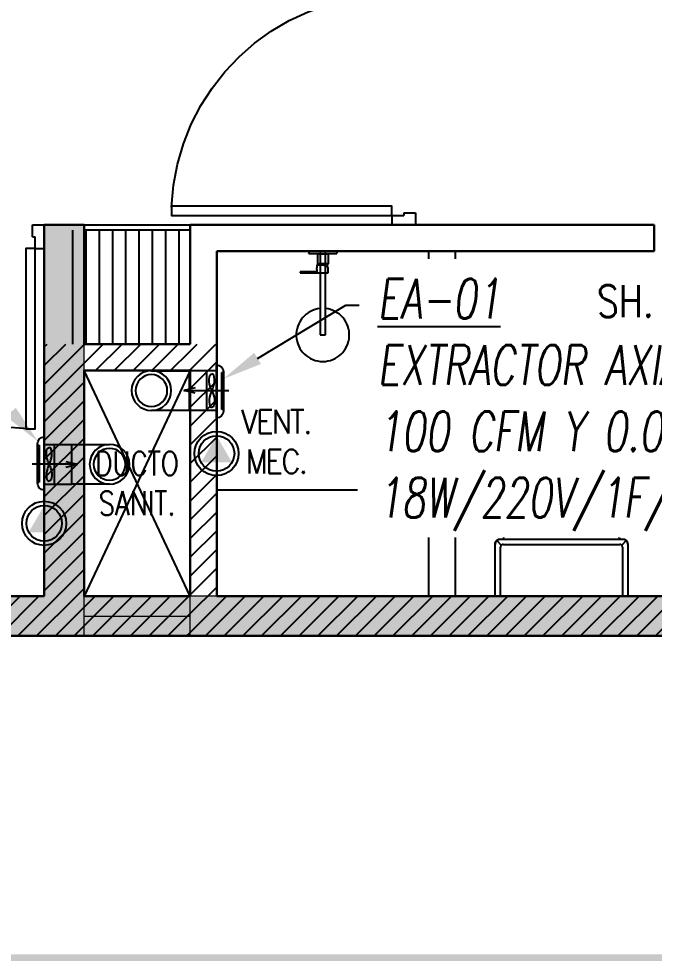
# Model space of a CAD drawing. Header units: millimetres. Extents: x 98 to 155, y -181 to 127.
# Drawn here: x 131.745 to 134.142, y -27.08 to -23.557 of the extents above; entities that cross this region are included whole.
import ezdxf
from ezdxf import colors
from ezdxf.entities.mleader import LeaderData, LeaderLine
from ezdxf.enums import TextEntityAlignment as Align
from ezdxf.math import Vec2, Vec3

# ---------------------------------------------------------------- set-up
doc = ezdxf.new("R2010")
doc.units = ezdxf.units.MM
doc.header["$LTSCALE"] = 15
for name, pattern in [('HIDDEN', [0.375, 0.25, -0.125]), ('HIDDEN2', [0.1875, 0.125, -0.0625]), ('X-REF_DP_Arquitectura$0$HIDDEN', [0.375, 0.25, -0.125])]:
    doc.linetypes.add(name, pattern=pattern)
doc.layers.get('0').update_dxf_attribs({"color": 250})
for name, color, linetype in [('A-LINEAS', 250, 'Continuous'), ('A-MOBILIARIO', 250, 'Continuous'), ('A-MURO BAJO', 250, 'Continuous'), ('A-PROYECCIONES INT.', 250, 'HIDDEN2'), ('A-SANITARIOS', 250, 'Continuous'), ('A-TEXTO-ACABADO PISO', 250, 'Continuous'), ('A_50_TextoAmbiente', 252, 'Continuous'), ('A_50_TextoIndicaciones', 250, 'Continuous'), ('A_50_Vigas', 250, 'X-REF_DP_Arquitectura$0$HIDDEN'), ('A_60_HatchEstructuras', 250, 'Continuous'), ('DLP_MOBILIARIO FIJO', 250, 'Continuous'), ('L-06_EQ-FIN-CONT', 141, 'Continuous'), ('L3 Equipos y Ductos', 160, 'Continuous'), ('L4 Linea mediana', 191, 'Continuous'), ('L6 Linea fina', 141, 'Continuous'), ('MURO CF 60', 250, 'Continuous')]:
    doc.layers.add(name, color=color, linetype=linetype)
doc.layers.add('A-MUROS', color=252, linetype='Continuous', lineweight=30)
doc.layers.add('A_20_Estructuras', color=250, linetype='Continuous', lineweight=18)
doc.styles.add('JNV ING', font='romans.shx', dxfattribs={"width": 0.7, "oblique": 8, "height": 0.15})
doc.styles.add('ROMANS', font='romans.shx', dxfattribs={"width": 0.8})
pattern_1 = [(45, (128.671876, -2.083635), (-0.03535534, 0.03535534), [])]

# ---------------------------------------------------------------- blocks, each defined once
blk = doc.blocks.new('FUTURE 150')
at = {"layer": 'L3 Equipos y Ductos'}
for p, q in [((-0.1294, 0.1486), (-0.1294, -0.0006)), ((-0.104, -0.026), (-0.104, 0.174)), ((-0.104, 0.152), (0, 0.152)), ((0, 0.152), (0, 0.002)), ((-0.104, 0.002), (0, 0.002))]:
    blk.add_line(p, q, dxfattribs=at)
for centre, start, end in [((-0.104, 0.1486), 90, 180), ((-0.104, -0.0006), 180, 270)]:
    blk.add_arc(centre, 0.0254, start, end, dxfattribs=at)
at = {"layer": 'L4 Linea mediana'}
for p, q in [((-0.1294, 0.1448), (-0.1239, 0.1448)), ((-0.1239, 0.0052), (-0.1239, 0.1448)), ((-0.066, 0.152), (-0.066, 0.002)), ((-0.1294, 0.0052), (-0.1239, 0.0052))]:
    blk.add_line(p, q, dxfattribs=at)
at = {"layer": 'L6 Linea fina'}
for p, q in [((0.0199, 0.077), (-0.1499, 0.077)), ((-0.0231, 0.0872), (0.0199, 0.077)), ((-0.0231, 0.0668), (0.0199, 0.077))]:
    blk.add_line(p, q, dxfattribs=at)
for points in [[(-0.0857, 0.077), (-0.0921, 0.0934), (-0.0951, 0.1284), (-0.0911, 0.1379), (-0.0857, 0.1402)], [(-0.0857, 0.077), (-0.0794, 0.0934), (-0.0764, 0.1284), (-0.0804, 0.1379), (-0.0857, 0.1402)], [(-0.0857, 0.077), (-0.0921, 0.0606), (-0.0951, 0.0256), (-0.0911, 0.0161), (-0.0857, 0.0138)], [(-0.0857, 0.077), (-0.0794, 0.0606), (-0.0764, 0.0256), (-0.0804, 0.0161), (-0.0857, 0.0138)]]:
    blk.add_spline(points, degree=3, dxfattribs=at)
blk = doc.blocks.new('Trampa de humo')
at = {"layer": 'L3 Equipos y Ductos'}
blk.add_lwpolyline([(0.155, 0.15), (0.013, 0.15), (0.013, 0), (0.155, 0)], dxfattribs=at)
for radius in [0.075, 0.06]:
    blk.add_circle((0.155, 0.075), radius, dxfattribs=at)
blk = doc.blocks.new('FUTURE150 con trampa')
blk.add_blockref('Trampa de humo', (0.0927, 0.0279))
at = {"layer": 'L-06_EQ-FIN-CONT'}
blk.add_blockref('FUTURE 150', (0.1057, 0.0259), dxfattribs=at)
blk = doc.blocks.new('PTO ELECT')
at = {"layer": 'L4 Linea mediana', "ltscale": 1.5}
blk.add_circle((-0.6859, 0.0891), 0.0833, dxfattribs=at)
at = {"layer": 'L6 Linea fina', "ltscale": 1.5}
blk.add_circle((-0.6859, 0.0891), 0.0671, dxfattribs=at)
blk.add_solid([(-0.6278, 0.0555), (-0.744, 0.0555), (-0.6278, 0.0555), (-0.6859, 0.1562)], dxfattribs=at)
blk = doc.blocks.new('EF-P112')
at = {"layer": 'A_60_HatchEstructuras'}
h = blk.add_hatch(color=256, dxfattribs=at)
h.dxf.hatch_style = 1
h.paths.add_polyline_path([(-19.25, -4.775), (-21.445, -4.775), (-21.445, -4.925), (-21.1, -4.925), (-21.1, -6.325), (-11.7, -6.325), (-11.7, -6.175), (-15.25, -6.175), (-15.25, -4.775), (-15.45, -4.775), (-15.45, -6.175), (-18.35, -6.175), (-18.35, -4.775), (-18.5, -4.775), (-18.5, -6.175), (-20.9, -6.175), (-20.9, -4.925), (-19.25, -4.925)])
h.paths.add_polyline_path([(-21.47, -7.675), (-18.95, -7.675), (-18.95, -9.075), (-18.8, -9.075), (-18.8, -7.675), (-15.45, -7.675), (-15.45, -9.075), (-15.25, -9.075), (-15.25, -7.675), (-11.7, -7.675), (-11.7, -7.525), (-21.67, -7.525), (-21.67, -9.075), (-19.7, -9.075), (-19.7, -8.925), (-21.47, -8.925)])
at = {"layer": 'A_20_Estructuras'}
blk.add_lwpolyline([(-19.25, -4.775), (-21.445, -4.775), (-21.445, -4.925), (-21.1, -4.925), (-21.1, -6.325), (-11.7, -6.325), (-11.7, -6.175), (-15.25, -6.175), (-15.25, -4.775), (-15.45, -4.775), (-15.45, -6.175), (-18.35, -6.175), (-18.35, -4.775), (-18.5, -4.775), (-18.5, -6.175), (-20.9, -6.175), (-20.9, -4.925), (-19.25, -4.925)], close=True, dxfattribs=at)
at = {"layer": 'A_20_Estructuras', "elevation": 0}
for points in [[(-18.35, -6.325), (-18.35, -6.175)], [(-17.95, -6.325), (-17.95, -6.175)]]:
    blk.add_lwpolyline(points, dxfattribs=at)
at = {"layer": 'A_20_Estructuras', "linetype": 'HIDDEN', "ltscale": 0.5, "elevation": 0}
blk.add_lwpolyline([(-18.35, -6.25), (-17.95, -6.25)], dxfattribs=at)
at = {"layer": 'A_50_Vigas', "elevation": 0}
for points in [[(-17.95, -5.325), (-18.35, -5.325)], [(-17.95, -5.325), (-17.95, -6.175)]]:
    blk.add_lwpolyline(points, dxfattribs=at)
blk = doc.blocks.new('*U145')
for p, q in [((0.01, 0.855), (0.01, 0.9)), ((0.1, 0.865), (0.1, 0.9)), ((0.055, 0.855), (0.01, 0.855)), ((0.1, 0.865), (0.055, 0.865)), ((0.055, 0.855), (0.055, 0.865)), ((0.055, 0.045), (0.01, 0.045)), ((0.01, 0.045), (0.01, 0)), ((0.055, 0.045), (0.055, 0.035)), ((0.1, 0.035), (0.055, 0.035)), ((0.1, 0.035), (0.1, 0))]:
    blk.add_line(p, q)
blk.add_lwpolyline([(0.93, 0.07), (0.93, 0.035), (0.1, 0.035), (0.1, 0.07)], close=True)
at = {"linetype": 'HIDDEN2'}
blk.add_arc((0.0995, 0.0339), 0.8311, 2.2301, 89.9672, dxfattribs=at)
blk = doc.blocks.new('*U146')
for p, q in [((0.01, 0.705), (0.01, 0.75)), ((0.1, 0.715), (0.1, 0.75)), ((0.055, 0.705), (0.01, 0.705)), ((0.1, 0.715), (0.055, 0.715)), ((0.055, 0.705), (0.055, 0.715)), ((0.055, 0.045), (0.01, 0.045)), ((0.01, 0.045), (0.01, 0)), ((0.055, 0.045), (0.055, 0.035)), ((0.1, 0.035), (0.055, 0.035)), ((0.1, 0.035), (0.1, 0))]:
    blk.add_line(p, q)
blk.add_lwpolyline([(0.78, 0.07), (0.78, 0.035), (0.1, 0.035), (0.1, 0.07)], close=True)
at = {"linetype": 'HIDDEN2'}
blk.add_arc((0.0996, 0.0341), 0.6809, 2.2301, 89.9672, dxfattribs=at)
blk = doc.blocks.new('SIFON JET_PLANTA')
at = {"extrusion": (-2.64698e-23, 6.61744e-24, -1)}
for p, q in [((-0.2077, 0.2455, 0), (-0.2055, 0.247, 0)), ((-0.2055, 0.247, 0), (-0.2007, 0.2492, 0)), ((-0.2007, 0.2492, 0), (-0.195, 0.25, 0)), ((-0.195, 0.25, 0), (-0.195, 0.25, 0)), ((-0.195, 0.25, 0), (-0.1605, 0.25, 0)), ((-0.1605, 0.25, 0), (-0.0975, 0.25, 0)), ((-0.0975, 0.25, 0), (-0.0323, 0.25, 0)), ((-0.0323, 0.25, 0), (0, 0.25, 0)), ((0, 0.25, 0), (0, -0.25, 0)), ((-0.4322, 0.191, 0), (-0.215, 0.2181, 0)), ((-0.215, 0.2278, 0), (-0.2149, 0.2323, 0)), ((-0.215, 0.2234, 0), (-0.215, 0.2278, 0)), ((-0.215, 0.2181, 0), (-0.215, 0.2234, 0)), ((-0.2149, 0.2323, 0), (-0.2142, 0.2356, 0)), ((-0.2142, 0.2356, 0), (-0.2129, 0.239, 0)), ((-0.2129, 0.239, 0), (-0.211, 0.2419, 0)), ((-0.211, 0.2419, 0), (-0.2091, 0.2441, 0)), ((-0.2091, 0.2441, 0), (-0.2077, 0.2455, 0)), ((-0.5346, 0.176, 0), (-0.5265, 0.1784, 0)), ((-0.5265, 0.1784, 0), (-0.5216, 0.1797, 0)), ((-0.5216, 0.1797, 0), (-0.5148, 0.1813, 0)), ((-0.5148, 0.1813, 0), (-0.5079, 0.1829, 0)), ((-0.5079, 0.1829, 0), (-0.5016, 0.1842, 0)), ((-0.5016, 0.1842, 0), (-0.4865, 0.1867, 0)), ((-0.4865, 0.1867, 0), (-0.4763, 0.188, 0)), ((-0.4763, 0.188, 0), (-0.4726, 0.1884, 0)), ((-0.4726, 0.1884, 0), (-0.4636, 0.1892, 0)), ((-0.4636, 0.1892, 0), (-0.4549, 0.1897, 0)), ((-0.4549, 0.1897, 0), (-0.449, 0.1899, 0)), ((-0.449, 0.1899, 0), (-0.44, 0.19, 0)), ((-0.44, 0.19, 0), (-0.4322, 0.191, 0)), ((-0.6106, 0.1389, 0), (-0.6061, 0.142, 0)), ((-0.6061, 0.142, 0), (-0.6, 0.1461, 0)), ((-0.6, 0.1461, 0), (-0.5963, 0.1484, 0)), ((-0.5963, 0.1484, 0), (-0.5908, 0.1517, 0)), ((-0.5908, 0.1517, 0), (-0.5862, 0.1543, 0)), ((-0.5862, 0.1543, 0), (-0.5794, 0.158, 0)), ((-0.5794, 0.158, 0), (-0.5693, 0.1629, 0)), ((-0.5693, 0.1629, 0), (-0.5517, 0.1703, 0)), ((-0.5517, 0.1703, 0), (-0.5465, 0.1722, 0)), ((-0.5465, 0.1722, 0), (-0.5385, 0.1749, 0)), ((-0.5385, 0.1749, 0), (-0.5346, 0.176, 0)), ((-0.6503, 0.1023, 0), (-0.6453, 0.108, 0)), ((-0.6453, 0.108, 0), (-0.6386, 0.1152, 0)), ((-0.6386, 0.1152, 0), (-0.6326, 0.121, 0)), ((-0.6326, 0.121, 0), (-0.6299, 0.1235, 0)), ((-0.6299, 0.1235, 0), (-0.6251, 0.1276, 0)), ((-0.6251, 0.1276, 0), (-0.6206, 0.1314, 0)), ((-0.6206, 0.1314, 0), (-0.6168, 0.1344, 0)), ((-0.6168, 0.1344, 0), (-0.6106, 0.1389, 0)), ((-0.6722, 0.0699, 0), (-0.6705, 0.0728, 0)), ((-0.6705, 0.0728, 0), (-0.669, 0.0755, 0)), ((-0.669, 0.0755, 0), (-0.6672, 0.0785, 0)), ((-0.6672, 0.0785, 0), (-0.665, 0.082, 0)), ((-0.665, 0.082, 0), (-0.6634, 0.0845, 0)), ((-0.6634, 0.0845, 0), (-0.6611, 0.088, 0)), ((-0.6611, 0.088, 0), (-0.657, 0.0936, 0)), ((-0.657, 0.0936, 0), (-0.6534, 0.0984, 0)), ((-0.657, 0.0936, 0), (-0.657, 0.0936, 0)), ((-0.6534, 0.0984, 0), (-0.6503, 0.1023, 0)), ((-0.6534, 0.0984, 0), (-0.6534, 0.0984, 0)), ((-0.6867, 0.031, 0), (-0.6855, 0.0361, 0)), ((-0.6855, 0.0361, 0), (-0.6838, 0.0421, 0)), ((-0.6855, 0.0361, 0), (-0.6855, 0.0361, 0)), ((-0.6838, 0.0421, 0), (-0.6819, 0.048, 0)), ((-0.6838, 0.0421, 0), (-0.6838, 0.0421, 0)), ((-0.6819, 0.048, 0), (-0.6804, 0.0521, 0)), ((-0.6804, 0.0521, 0), (-0.6793, 0.0547, 0)), ((-0.6793, 0.0547, 0), (-0.6779, 0.0582, 0)), ((-0.6779, 0.0582, 0), (-0.6745, 0.0655, 0)), ((-0.6745, 0.0655, 0), (-0.6722, 0.0699, 0)), ((-0.6745, 0.0655, 0), (-0.6745, 0.0655, 0)), ((-0.69, 0, 0), (-0.6899, 0.0044, 0)), ((-0.6899, 0.0044, 0), (-0.6897, 0.0096, 0)), ((-0.6897, 0.0096, 0), (-0.6893, 0.014, 0)), ((-0.6893, 0.014, 0), (-0.6887, 0.0194, 0)), ((-0.6887, 0.0194, 0), (-0.6881, 0.0236, 0)), ((-0.6881, 0.0236, 0), (-0.6872, 0.0284, 0)), ((-0.6881, 0.0236, 0), (-0.6881, 0.0236, 0)), ((-0.6872, 0.0284, 0), (-0.6867, 0.031, 0)), ((-0.6899, -0.0065, 0), (-0.69, 0, 0)), ((-0.6896, -0.0111, 0), (-0.6899, -0.0065, 0)), ((-0.6891, -0.0164, 0), (-0.6896, -0.0111, 0)), ((-0.6881, -0.0232, 0), (-0.6891, -0.0164, 0)), ((-0.6876, -0.0264, 0), (-0.6881, -0.0232, 0)), ((-0.687, -0.0296, 0), (-0.6876, -0.0264, 0)), ((-0.6864, -0.0321, 0), (-0.687, -0.0296, 0)), ((-0.6855, -0.0361, 0), (-0.6864, -0.0321, 0)), ((-0.6838, -0.0419, 0), (-0.6855, -0.0361, 0)), ((-0.6827, -0.0457, 0), (-0.6838, -0.0419, 0)), ((-0.6814, -0.0492, 0), (-0.6827, -0.0457, 0)), ((-0.6803, -0.0522, 0), (-0.6814, -0.0492, 0)), ((-0.6792, -0.0551, 0), (-0.6803, -0.0522, 0)), ((-0.6779, -0.0581, 0), (-0.6792, -0.0551, 0)), ((-0.677, -0.0602, 0), (-0.6779, -0.0581, 0)), ((-0.6751, -0.0642, 0), (-0.677, -0.0602, 0)), ((-0.6722, -0.0699, 0), (-0.6751, -0.0642, 0)), ((-0.6706, -0.0727, 0), (-0.6722, -0.0699, 0)), ((-0.6679, -0.0774, 0), (-0.6706, -0.0727, 0)), ((-0.6646, -0.0826, 0), (-0.6679, -0.0774, 0)), ((-0.6623, -0.0862, 0), (-0.6646, -0.0826, 0)), ((-0.6599, -0.0897, 0), (-0.6623, -0.0862, 0)), ((-0.6554, -0.0958, 0), (-0.6599, -0.0897, 0)), ((-0.6494, -0.1032, 0), (-0.6554, -0.0958, 0)), ((-0.6458, -0.1074, 0), (-0.6494, -0.1032, 0)), ((-0.64, -0.1137, 0), (-0.6458, -0.1074, 0)), ((-0.6379, -0.1158, 0), (-0.64, -0.1137, 0)), ((-0.6347, -0.119, 0), (-0.6379, -0.1158, 0)), ((-0.6335, -0.1201, 0), (-0.6347, -0.119, 0)), ((-0.6347, -0.119, 0), (-0.6347, -0.119, 0)), ((-0.6318, -0.1217, 0), (-0.6335, -0.1201, 0)), ((-0.6305, -0.123, 0), (-0.6318, -0.1217, 0)), ((-0.6318, -0.1217, 0), (-0.6318, -0.1217, 0)), ((-0.6288, -0.1244, 0), (-0.6305, -0.123, 0)), ((-0.6276, -0.1255, 0), (-0.6288, -0.1244, 0)), ((-0.6262, -0.1268, 0), (-0.6276, -0.1255, 0)), ((-0.6245, -0.1281, 0), (-0.6262, -0.1268, 0)), ((-0.6235, -0.1291, 0), (-0.6245, -0.1281, 0)), ((-0.6245, -0.1281, 0), (-0.6245, -0.1281, 0)), ((-0.6223, -0.13, 0), (-0.6235, -0.1291, 0)), ((-0.6215, -0.1307, 0), (-0.6223, -0.13, 0)), ((-0.6204, -0.1315, 0), (-0.6215, -0.1307, 0)), ((-0.6193, -0.1324, 0), (-0.6204, -0.1315, 0)), ((-0.6179, -0.1335, 0), (-0.6193, -0.1324, 0)), ((-0.6168, -0.1344, 0), (-0.6179, -0.1335, 0)), ((-0.6153, -0.1355, 0), (-0.6168, -0.1344, 0)), ((-0.6142, -0.1363, 0), (-0.6153, -0.1355, 0)), ((-0.612, -0.1379, 0), (-0.6142, -0.1363, 0)), ((-0.6086, -0.1403, 0), (-0.612, -0.1379, 0)), ((-0.607, -0.1415, 0), (-0.6086, -0.1403, 0)), ((-0.6058, -0.1422, 0), (-0.607, -0.1415, 0)), ((-0.6039, -0.1435, 0), (-0.6058, -0.1422, 0)), ((-0.602, -0.1448, 0), (-0.6039, -0.1435, 0)), ((-0.6004, -0.1458, 0), (-0.602, -0.1448, 0)), ((-0.5987, -0.1469, 0), (-0.6004, -0.1458, 0)), ((-0.5964, -0.1483, 0), (-0.5987, -0.1469, 0)), ((-0.595, -0.1492, 0), (-0.5964, -0.1483, 0)), ((-0.5936, -0.15, 0), (-0.595, -0.1492, 0)), ((-0.5918, -0.1511, 0), (-0.5936, -0.15, 0)), ((-0.5896, -0.1524, 0), (-0.5918, -0.1511, 0)), ((-0.5871, -0.1538, 0), (-0.5896, -0.1524, 0)), ((-0.5833, -0.1559, 0), (-0.5871, -0.1538, 0)), ((-0.5781, -0.1587, 0), (-0.5833, -0.1559, 0)), ((-0.5759, -0.1598, 0), (-0.5781, -0.1587, 0)), ((-0.5738, -0.1608, 0), (-0.5759, -0.1598, 0)), ((-0.5702, -0.1625, 0), (-0.5738, -0.1608, 0)), ((-0.5675, -0.1637, 0), (-0.5702, -0.1625, 0)), ((-0.5659, -0.1645, 0), (-0.5675, -0.1637, 0)), ((-0.5644, -0.1652, 0), (-0.5659, -0.1645, 0)), ((-0.5614, -0.1664, 0), (-0.5644, -0.1652, 0)), ((-0.5598, -0.1671, 0), (-0.5614, -0.1664, 0)), ((-0.5568, -0.1683, 0), (-0.5598, -0.1671, 0)), ((-0.5543, -0.1693, 0), (-0.5568, -0.1683, 0)), ((-0.551, -0.1706, 0), (-0.5543, -0.1693, 0)), ((-0.5491, -0.1713, 0), (-0.551, -0.1706, 0)), ((-0.5465, -0.1722, 0), (-0.5491, -0.1713, 0)), ((-0.5449, -0.1728, 0), (-0.5465, -0.1722, 0)), ((-0.5428, -0.1735, 0), (-0.5449, -0.1728, 0)), ((-0.5412, -0.174, 0), (-0.5428, -0.1735, 0)), ((-0.5385, -0.1749, 0), (-0.5412, -0.174, 0)), ((-0.5352, -0.1759, 0), (-0.5385, -0.1749, 0)), ((-0.5385, -0.1749, 0), (-0.5385, -0.1749, 0)), ((-0.5321, -0.1768, 0), (-0.5352, -0.1759, 0)), ((-0.5296, -0.1775, 0), (-0.5321, -0.1768, 0)), ((-0.5267, -0.1783, 0), (-0.5296, -0.1775, 0)), ((-0.5238, -0.1791, 0), (-0.5267, -0.1783, 0)), ((-0.5267, -0.1783, 0), (-0.5267, -0.1783, 0)), ((-0.5217, -0.1796, 0), (-0.5238, -0.1791, 0)), ((-0.5177, -0.1807, 0), (-0.5217, -0.1796, 0)), ((-0.5151, -0.1813, 0), (-0.5177, -0.1807, 0)), ((-0.5118, -0.1821, 0), (-0.5151, -0.1813, 0)), ((-0.5094, -0.1826, 0), (-0.5118, -0.1821, 0)), ((-0.5066, -0.1832, 0), (-0.5094, -0.1826, 0)), ((-0.5022, -0.184, 0), (-0.5066, -0.1832, 0)), ((-0.4974, -0.1849, 0), (-0.5022, -0.184, 0)), ((-0.495, -0.1854, 0), (-0.4974, -0.1849, 0)), ((-0.4974, -0.1849, 0), (-0.4974, -0.1849, 0)), ((-0.4936, -0.1856, 0), (-0.495, -0.1854, 0)), ((-0.4916, -0.1859, 0), (-0.4936, -0.1856, 0)), ((-0.4884, -0.1864, 0), (-0.4916, -0.1859, 0)), ((-0.4862, -0.1867, 0), (-0.4884, -0.1864, 0)), ((-0.4824, -0.1872, 0), (-0.4862, -0.1867, 0)), ((-0.4812, -0.1874, 0), (-0.4824, -0.1872, 0)), ((-0.4785, -0.1877, 0), (-0.4812, -0.1874, 0)), ((-0.4761, -0.188, 0), (-0.4785, -0.1877, 0)), ((-0.4735, -0.1883, 0), (-0.4761, -0.188, 0)), ((-0.4695, -0.1887, 0), (-0.4735, -0.1883, 0)), ((-0.4651, -0.189, 0), (-0.4695, -0.1887, 0)), ((-0.4639, -0.1891, 0), (-0.4651, -0.189, 0)), ((-0.4651, -0.189, 0), (-0.4651, -0.189, 0)), ((-0.4619, -0.1893, 0), (-0.4639, -0.1891, 0)), ((-0.4592, -0.1894, 0), (-0.4619, -0.1893, 0)), ((-0.4568, -0.1896, 0), (-0.4592, -0.1894, 0)), ((-0.455, -0.1897, 0), (-0.4568, -0.1896, 0)), ((-0.4518, -0.1898, 0), (-0.455, -0.1897, 0)), ((-0.449, -0.1899, 0), (-0.4518, -0.1898, 0)), ((-0.4467, -0.1899, 0), (-0.449, -0.1899, 0)), ((-0.4428, -0.19, 0), (-0.4467, -0.1899, 0)), ((-0.44, -0.19, 0), (-0.4428, -0.19, 0)), ((-0.215, -0.2181, 0), (-0.44, -0.19, 0)), ((-0.215, -0.227, 0), (-0.215, -0.2181, 0)), ((-0.215, -0.23, 0), (-0.215, -0.227, 0)), ((-0.2147, -0.2335, 0), (-0.215, -0.23, 0)), ((-0.2138, -0.2369, 0), (-0.2147, -0.2335, 0)), ((-0.2126, -0.2395, 0), (-0.2138, -0.2369, 0)), ((-0.2138, -0.2369, 0), (-0.2138, -0.2369, 0)), ((-0.2108, -0.2423, 0), (-0.2126, -0.2395, 0)), ((-0.2126, -0.2395, 0), (-0.2126, -0.2395, 0)), ((-0.2091, -0.2441, 0), (-0.2108, -0.2423, 0)), ((-0.2108, -0.2423, 0), (-0.2108, -0.2423, 0)), ((-0.2108, -0.2423, 0), (-0.2108, -0.2423, 0)), ((-0.209, -0.244, 0), (-0.2091, -0.2441, 0)), ((-0.2067, -0.2462, 0), (-0.209, -0.244, 0)), ((-0.209, -0.244, 0), (-0.209, -0.244, 0)), ((-0.2029, -0.2484, 0), (-0.2067, -0.2462, 0)), ((-0.2067, -0.2462, 0), (-0.2067, -0.2462, 0)), ((-0.1995, -0.2495, 0), (-0.2029, -0.2484, 0)), ((-0.2029, -0.2484, 0), (-0.2029, -0.2484, 0)), ((-0.195, -0.25, 0), (-0.1995, -0.2495, 0)), ((0, -0.25, 0), (-0.195, -0.25, 0))]:
    blk.add_line(p, q, dxfattribs=at)
for p, q in [((-0.195, 0.25, 0), (0, 0.25, 0)), ((0, 0.25, 0), (0, -0.25, 0)), ((-0.215, 0.2181, 0), (-0.44, 0.19, 0)), ((-0.215, -0.23, 0), (-0.215, 0.23, 0)), ((-0.2091, 0.2441, 0), (-0.1921, 0.2271, 0)), ((-0.195, -0.22, 0), (-0.195, 0.22, 0)), ((-0.185, 0.23, 0), (0, 0.23, 0)), ((-0.265, 0.0718, 0), (-0.265, 0.1028, 0)), ((-0.255, -0.0562, 0), (-0.255, 0.0562, 0)), ((-0.265, -0.1028, 0), (-0.265, -0.0718, 0)), ((-0.215, -0.2181, 0), (-0.44, -0.19, 0)), ((-0.2091, -0.2441, 0), (-0.1921, -0.2271, 0)), ((0, -0.23, 0), (-0.185, -0.23, 0)), ((0, -0.25, 0), (-0.195, -0.25, 0))]:
    blk.add_line(p, q)
at = {"elevation": 0}
for points in [[(-0.265, 0.1028, 0.0362), (-0.2844, 0.1202, 0.08725), (-0.3535, 0.1565, 0.077598), (-0.44, 0.17, 0.077598), (-0.5265, 0.1565, 0.08725), (-0.5956, 0.1202, 0.105601), (-0.6443, 0.0627, 0.12364), (-0.66, 0, 0.12364), (-0.6443, -0.0627, 0.105601), (-0.5956, -0.1202, 0.08725), (-0.5265, -0.1565, 0.077598), (-0.44, -0.17, 0.077598)], [(-0.255, 0.0562, 0.100268), (-0.2967, 0.1044, 0.08725), (-0.3596, 0.1374, 0.077598), (-0.44, 0.15, 0.077598), (-0.5204, 0.1374, 0.08725), (-0.5833, 0.1044, 0.105601), (-0.6266, 0.0532, 0.12364), (-0.64, 0, 0.12364), (-0.6266, -0.0532, 0.105601), (-0.5833, -0.1044, 0.08725), (-0.5204, -0.1374, 0.077598), (-0.44, -0.15, 0.077598)], [(-0.44, -0.15, 0.077598), (-0.3596, -0.1374, 0.08725), (-0.2967, -0.1044, 0.100268), (-0.255, -0.0562, 0.12364)], [(-0.44, -0.17, 0.077598), (-0.3535, -0.1565, 0.08725), (-0.2844, -0.1202, 0.0362), (-0.265, -0.1028, 0.12364)]]:
    blk.add_lwpolyline(points, format="xyb", dxfattribs=at)
for centre, radius, start, end in [((-0.195, 0.23, 0), 0.02, 90, 180), ((-0.185, 0.22, 0), 0.01, 90, 180), ((-0.44, -0.1379, 0), 0.3279, 90, 107.4741), ((-0.4613, -0.0702, 0), 0.257, 107.4741, 127.2348), ((-0.4939, -0.0273, 0), 0.203, 127.2348, 151.4088), ((-0.544, 0, 0), 0.146, 151.4088, 180), ((-0.544, 0, 0), 0.146, 180, 208.5912), ((-0.4939, 0.0273, 0), 0.203, 208.5912, 232.7652), ((-0.4613, 0.0702, 0), 0.257, 232.7652, 252.5259), ((-0.44, 0.1379, 0), 0.3279, 252.5259, 270), ((-0.195, -0.23, 0), 0.02, 180, 270), ((-0.185, -0.22, 0), 0.01, 180, 270)]:
    blk.add_arc(centre, radius, start, end)
blk = doc.blocks.new('ducha marsano')
at = {"linetype": 'HIDDEN2', "ltscale": 0.5, "extrusion": (-4.9425e-10, -7.91123e-10, -1)}
for p, q in [((-0.01, 0), (0.01, 0)), ((0.01, 0), (0.01, -0.3155)), ((-0.01, -0.3155), (-0.01, 0)), ((-0.0205, -0.08), (-0.0205, -0.0601)), ((-0.0155, -0.058), (-0.0157, -0.058)), ((0.0225, -0.0515), (-0.0001, -0.0515)), ((0.0225, -0.0515), (0.0225, -0.0627)), ((0.0225, -0.0682), (0.0225, -0.077)), ((0.021, -0.0815), (-0.019, -0.0815)), ((0.025, -0.0815), (0.021, -0.0815)), ((0.0225, -0.077), (0.025, -0.077)), ((0.025, -0.077), (0.0771, -0.077)), ((0.0771, -0.0815), (0.025, -0.0815)), ((0.0771, -0.077), (0.0816, -0.077)), ((0.0816, -0.0815), (0.0771, -0.0815)), ((0.0816, -0.077), (0.082, -0.077)), ((0.082, -0.0815), (0.0816, -0.0815)), ((0.082, -0.077), (0.084, -0.077)), ((0.084, -0.0815), (0.082, -0.0815)), ((0.0855, -0.0785), (0.0855, -0.08)), ((0.01, -0.3155), (-0.01, -0.3155))]:
    blk.add_line(p, q, dxfattribs=at)
for centre, radius, start, end in [((-0.0004, -0.0462), 0.02, 323.9581, 354.9298), ((0.0004, -0.0462), 0.02, 185.0702, 195.2705), ((0.019, -0.08), 0.0015, 270, 360), ((-0.084, -0.0785), 0.0015, 90, 180), ((-0.084, -0.08), 0.0015, 180, 270), ((0, -0.3155), 0.1, 95.7392, 84.2608)]:
    blk.add_arc(centre, radius, start, end, dxfattribs=at)
at = {"linetype": 'HIDDEN2', "ltscale": 0.5, "extrusion": (-4.94252e-10, -7.91124e-10, -1)}
blk.add_ellipse((0, -0.0515), major_axis=(-0.0225, -0.0095), ratio=0.001448, start_param=0.425436, end_param=1.567366, dxfattribs=at)
at = {"linetype": 'HIDDEN2', "ltscale": 0.5}
for points, degree in [([(-0.0305, 0), (0, 0), (0.0305, 0)], 2), ([(0.0305, 0), (0.0415, 0), (0.0525, 0)], 2), ([(0.0525, 0), (0.0525, -0.0038), (0.0525, -0.0075)], 2), ([(-0.0525, 0), (-0.0525, -0.0038), (-0.0525, -0.0075)], 2), ([(-0.0525, 0), (-0.0415, 0), (-0.0305, 0)], 2), ([(-0.0525, -0.0075), (-0.0525, -0.0075), (-0.0525, -0.0075)], 2), ([(0.0305, -0.008), (0, -0.008), (-0.0305, -0.008)], 2), ([(-0.0215, -0.008), (-0.0215, -0.0093), (-0.0215, -0.0105)], 2), ([(-0.021, -0.011), (-0.007, -0.011), (0.007, -0.011), (0.021, -0.011)], 3), ([(-0.02, -0.011), (-0.02, -0.0294), (-0.02, -0.0477)], 2), ([(0.02, -0.011), (0.02, -0.0294), (0.02, -0.0477)], 2), ([(0.0215, -0.008), (0.0215, -0.0093), (0.0215, -0.0105)], 2), ([(-0.0197, -0.048), (0, -0.048), (0.0197, -0.048)], 2)]:
    blk.add_open_spline(points, degree=degree, dxfattribs=at)
for points, weights in [([(-0.0525, -0.0075), (-0.0525, -0.0075), (-0.0525, -0.0075)], [1, 0.990847086912, 0.982266230892]), ([(-0.052, -0.008), (-0.0525, -0.008), (-0.0525, -0.0075)], [1, 0.707106781193, 1]), ([(-0.0215, -0.0105), (-0.0215, -0.011), (-0.021, -0.011)], [1, 0.70710678154, 1]), ([(0.0211, -0.011), (0.0211, -0.011), (0.021, -0.011)], [1, 0.992411795776, 1]), ([(0.052, -0.008), (0.0521, -0.008), (0.0521, -0.008)], [1, 0.992411795771, 1]), ([(-0.02, -0.0477), (-0.02, -0.048), (-0.0197, -0.048)], [1, 0.707106780138, 1]), ([(0.02, -0.0477), (0.02, -0.048), (0.0197, -0.048)], [1, 0.707106779703, 1])]:
    blk.add_rational_spline(points, weights, degree=2, dxfattribs=at)
for points, knots in [([(-0.0305, -0.008), (-0.0332, -0.008), (-0.0374, -0.008), (-0.0424, -0.008), (-0.0458, -0.008), (-0.0486, -0.008), (-0.0512, -0.008), (-0.052, -0.008), (-0.052, -0.008)], [0, 0, 0, 0, 8.104572, 12.495263, 16.885954, 21.276645, 25.667336, 33.771908, 33.771908, 33.771908, 33.771908]), ([(0.052, -0.008), (0.052, -0.008), (0.0512, -0.008), (0.0486, -0.008), (0.0458, -0.008), (0.0424, -0.008), (0.0374, -0.008), (0.0332, -0.008), (0.0305, -0.008)], [0, 0, 0, 0, 8.104572, 12.495263, 16.885954, 21.276645, 25.667336, 33.771908, 33.771908, 33.771908, 33.771908]), ([(0.0225, -0.0682), (0.0225, -0.0682), (0.0225, -0.0682), (0.0225, -0.0679), (0.0224, -0.0677), (0.0224, -0.0672), (0.0224, -0.0669), (0.0223, -0.0662), (0.0223, -0.0658), (0.0223, -0.0652), (0.0223, -0.0648), (0.0224, -0.0641), (0.0224, -0.0638), (0.0224, -0.0633), (0.0225, -0.0631), (0.0225, -0.0628), (0.0225, -0.0627), (0.0225, -0.0627)], [0.4148436, 0.4148436, 0.4148436, 0.4148436, 0.5185541, 0.5185541, 0.6222645, 0.6222645, 0.7259759, 0.7259759, 0.8296873, 0.8296873, 0.9333987, 0.9333987, 1.03711, 1.03711, 1.1408205, 1.1408205, 1.2445309, 1.2445309, 1.2445309, 1.2445309])]:
    blk.add_open_spline(points, degree=3, knots=knots, dxfattribs=at)
for points, weights, degree, knots in [([(0.0211, -0.011), (0.0211, -0.011), (0.0211, -0.011), (0.0211, -0.011), (0.0214, -0.0109), (0.0215, -0.0107), (0.0215, -0.0105)], [0.918641037743, 0.918640949346, 0.918640860949, 0.918640772552, 0.789223156395, 0.789223156395, 0.918640772552], 3, [0.1238988, 0.1238988, 0.1238988, 0.1238988, 0.1238993, 0.1238993, 0.1238993, 0.78603, 0.78603, 0.78603, 0.78603]), ([(0.0521, -0.008), (0.0521, -0.008), (0.0521, -0.008), (0.0525, -0.0079), (0.0525, -0.0075)], [0.918641037749, 0.918640905153, 0.918640772558, 0.724517853988, 0.918640772558], 2, [0.1238988, 0.1238988, 0.1238988, 0.1238993, 0.1238993, 0.7860311, 0.7860311, 0.7860311])]:
    blk.add_rational_spline(points, weights, degree=degree, knots=knots, dxfattribs=at)
blk = doc.blocks.new('DPTO 75_D1')
at = {"layer": 'DLP_MOBILIARIO FIJO'}
h = blk.add_hatch(dxfattribs=at)
h.set_pattern_fill('_USER', color=256, scale=0.05, angle=270, pattern_type=0)
h.set_pattern_definition([(270, (7.200004, 1.15), (0.05, -9e-18), [])])
h.paths.add_polyline_path([(7.6, 1.1), (7.15, 1.1), (7.15, 1.53), (7.6, 1.53)])
at = {"layer": 'A-LINEAS'}
for p, q in [((7.15, 0.15, 0), (7.55, 1)), ((7.15, 1, 0), (7.55, 0.15, 0))]:
    blk.add_line(p, q, dxfattribs=at)
at = {"layer": 'A-MURO BAJO'}
for p, q in [((6.15, 0.15), (6.15, 1.45)), ((6.25, 0.15), (6.25, 1.45))]:
    blk.add_line(p, q, dxfattribs=at)
at = {"layer": 'A-MUROS'}
for p, q in [((7.15, 1.55), (5.4, 1.55)), ((5.4, 1.45), (5.4, 1.55)), ((7.15, 1.55), (7.15, 1.1)), ((7.55, 1.55), (7.55, 1.1)), ((7.7, 1.55), (7.55, 1.55)), ((7.7, 1.55), (7.7, 0.15)), ((5.4, 1.45), (7.05, 1.45)), ((7.05, 1.45), (7.05, 0.15)), ((7.55, 1.1), (7.15, 1.1)), ((7.15, 1), (7.15, 0.15)), ((7.15, 1), (7.55, 1)), ((7.55, 1), (7.55, 0.15)), ((7.05, 0.15), (4.65, 0.15)), ((7.15, 0.15), (7.55, 0.15)), ((10.1, 0.15), (7.7, 0.15)), ((10.3, 0), (0.9, 0))]:
    blk.add_line(p, q, dxfattribs=at)
at = {"layer": 'A-PROYECCIONES INT.'}
blk.add_line((7.05, 0.55), (4.65, 0.55), dxfattribs=at)
at = {"layer": 'DLP_MOBILIARIO FIJO', "elevation": 0}
blk.add_lwpolyline([(7.15, 1.55), (7.15, 1.53), (7.55, 1.53), (7.55, 1.55)], close=True, dxfattribs=at)
at = {"layer": 'A-MOBILIARIO'}
blk.add_blockref('*U145', (6.29, 1.55), dxfattribs=at)
at = {"layer": 'A-MOBILIARIO', "rotation": 270}
blk.add_blockref('*U146', (7.7, 1.56, 0), dxfattribs=at)
at = {"layer": 'A-SANITARIOS', "extrusion": (-4.9425e-10, -7.91123e-10, -1), "xscale": -0.9999999999999912, "rotation": 359.9999992996426}
blk.add_blockref('ducha marsano', (-6.65, 1.45, 0), dxfattribs=at)
at = {"layer": 'A-SANITARIOS', "extrusion": (-4.49068e-08, -3.60286e-08, -1), "zscale": -1.000000000000017, "rotation": 270.0000013312232}
blk.add_blockref('SIFON JET_PLANTA', (-5.75, 0.15, 0), dxfattribs=at)
blk = doc.blocks.new('TEXTO DUCTOS PT')
at = {"layer": 'A_50_TextoIndicaciones', "insert": (29.2, -5.75, 0), "char_height": 0.09, "width": 0.4157, "attachment_point": 5, "style": 'ROMANS'}
blk.add_mtext('\\pxsm1,t16;DUCTO SANIT.', dxfattribs=at)
blk = doc.blocks.new('Vent SSHH F1')
at = {"layer": 'L6 Linea fina', "xscale": -1}
blk.add_blockref('FUTURE150 con trampa', (27.7516, -1.0529, 0), dxfattribs=at)
at = {"layer": 'L6 Linea fina', "xscale": -1, "rotation": 180}
blk.add_blockref('FUTURE150 con trampa', (27.0983, -1.1251), dxfattribs=at)
at = {"layer": 'L6 Linea fina'}
for p in [(28.4354, -1.2763), (27.7854, -1.5396)]:
    blk.add_blockref('PTO ELECT', p, dxfattribs=at)
ml = blk.add_multileader_mtext('Standard', dxfattribs=at)
ml.set_content('{\\LEA-01}\\PEXTRACTOR AXIAL\\P100 CFM Y 0.05" C.A.\\P18W/220V/1F/60Hz', color=12, style='JNV ING')
ml.set_leader_properties(color=256, linetype='ByLayer', lineweight=-1)
ml.build(insert=Vec2(0, 0))
ml.multileader.update_dxf_attribs({"dogleg_length": 0.05, "arrow_head_size": 0.15})
ctx = ml.context
ctx.base_point, ctx.char_height, ctx.arrow_head_size, ctx.landing_gap_size, ctx.plane_origin = Vec3(28.2868, -0.6286, 0), 0.15, 0.15, 0.07, Vec3(30.6939, -1.2311, 0)
notes = []
notes.append((ctx, [(1, (1, 1, 0), (28.2368, -0.6286, 0), (1, 0), 0.05, [(0, [(27.7754, -0.9059, 0)], 0, [])])]))
ctx.mtext.insert, ctx.mtext.flow_direction = Vec3(28.3568, -0.5286, 0), 5
ctx.mtext.has_bg_fill, ctx.mtext.bg_color, ctx.mtext.bg_scale_factor, ctx.mtext.bg_transparency, ctx.mtext.use_window_bg_color = 1, -1027028792, 1.5, 0, 1
ml = blk.add_multileader_mtext('Standard', dxfattribs=at)
ml.set_content('{\\LEA-01}\\PEXTRACTOR AXIAL\\P100 CFM Y 0.05" C.A.\\P18W/220V/1F/60Hz', color=12, style='JNV ING')
ml.set_leader_properties(color=256, linetype='ByLayer', lineweight=-1)
ml.build(insert=Vec2(0, 0))
ml.multileader.update_dxf_attribs({"dogleg_length": 0.05, "arrow_head_size": 0.15})
ctx = ml.context
ctx.base_point, ctx.char_height, ctx.arrow_head_size, ctx.landing_gap_size, ctx.plane_origin = Vec3(24.8087, -0.813, 0), 0.15, 0.15, 0.07, Vec3(27.2159, -1.4155, 0)
ctx.text_align_type = 2
notes.append((ctx, [(0, (1, 1, 0), (26.7727, -0.813, 0), (-1, 0), 0.05, [(0, [(27.0761, -1.1418, 0)], 0, [])])]))
ctx.mtext.insert, ctx.mtext.alignment, ctx.mtext.flow_direction = Vec3(26.6527, -0.713, 0), 3, 5
ctx.mtext.has_bg_fill, ctx.mtext.bg_color, ctx.mtext.bg_scale_factor, ctx.mtext.bg_transparency, ctx.mtext.use_window_bg_color = 1, -1027028792, 1.5, 0, 1
for ctx, leaders in notes:
    for number, flags, end, landing, length, lines in leaders:
        leader = LeaderData()
        leader.index, (leader.has_last_leader_line, leader.has_dogleg_vector, leader.attachment_direction) = number, flags
        leader.last_leader_point, leader.dogleg_vector, leader.dogleg_length = Vec3(end), Vec3(landing), length
        for number, points, colour, breaks in lines:
            line = LeaderLine()
            line.index, line.vertices, line.color, line.breaks = number, Vec3.list(points), colors.encode_raw_color(colour), breaks
            leader.lines.append(line)
        ctx.leaders.append(leader)

msp = doc.modelspace()

# ---------------------------------------------------------------- block references
msp.add_blockref('EF-P112', (150.3419, -19.5586))

# ---------------------------------------------------------------- next in the draw order: block references
at = {"xscale": -1}
msp.add_blockref('DPTO 75_D1', (139.5419, -25.8834), dxfattribs=at)

# ---------------------------------------------------------------- next in the draw order: hatches: boundary and pattern name
at = {"layer": 'MURO CF 60'}
h = msp.add_hatch(dxfattribs=at)
h.set_pattern_fill('_USER', color=256, scale=0.05, angle=45, pattern_type=0)
h.set_pattern_definition(pattern_1)
h.paths.add_polyline_path([(131.9919, -24.7833), (131.8419, -24.7834), (131.8419, -25.7334), (131.9919, -25.7334)])
h = msp.add_hatch(dxfattribs=at)
h.set_pattern_fill('_USER', color=256, scale=0.05, angle=45, pattern_type=0)
h.set_pattern_definition(pattern_1)
h.paths.add_polyline_path([(131.9919, -24.8834), (132.3919, -24.8834), (132.3919, -24.7834), (131.9919, -24.7834)])
h = msp.add_hatch(dxfattribs=at)
h.set_pattern_fill('_USER', color=256, scale=0.05, angle=45, pattern_type=0)
h.set_pattern_definition(pattern_1)
h.paths.add_polyline_path([(132.3919, -24.7833), (132.4919, -24.7834), (132.4919, -25.8834), (132.3919, -25.8834)])
h = msp.add_hatch(dxfattribs=at)
h.set_pattern_fill('_USER', color=256, scale=0.05, angle=45, pattern_type=0)
h.set_pattern_definition(pattern_1)
h.paths.add_polyline_path([(129.3919, -25.7334), (132.3919, -25.7334), (132.3919, -25.8834), (129.3919, -25.8834)])
h = msp.add_hatch(dxfattribs=at)
h.set_pattern_fill('_USER', color=256, scale=0.05, angle=45, pattern_type=0)
h.set_pattern_definition(pattern_1)
h.paths.add_polyline_path([(132.4919, -25.8834), (138.6419, -25.8834), (138.6419, -25.7334), (132.4919, -25.7334)])

# ---------------------------------------------------------------- next in the draw order: block references
at = {"layer": 'A_50_TextoIndicaciones'}
msp.add_blockref('TEXTO DUCTOS PT', (102.9919, -19.5584), dxfattribs=at)

# ---------------------------------------------------------------- next in the draw order: texts
at = {"layer": 'A-TEXTO-ACABADO PISO', "insert": (134.1478, -24.7391), "char_height": 0.09, "attachment_point": 2, "style": 'ROMANS'}
msp.add_mtext_dynamic_manual_height_columns('PISO CERAMICO', width=1.20225, gutter_width=12.5, heights=[0], dxfattribs=at)
at = {"layer": 'A_50_TextoAmbiente', "style": 'ROMANS', "width": 0.8}
msp.add_text('SH. 02', height=0.12, dxfattribs=at).set_placement((134.1481, -24.6817), align=Align.CENTER)
at = {"layer": 'A_50_TextoIndicaciones', "insert": (132.7169, -25.1509), "char_height": 0.09, "width": 0.4157, "attachment_point": 5, "style": 'ROMANS'}
msp.add_mtext('\\pxsm1,qc,t16;{\\W0.9;\\T0.9;VENT. MEC.}', dxfattribs=at)

# ---------------------------------------------------------------- next in the draw order: block references
at = {"layer": 'L6 Linea fina'}
msp.add_blockref('Vent SSHH F1', (104.7419, -24.0086), dxfattribs=at)

doc.saveas('drawing.dxf')
